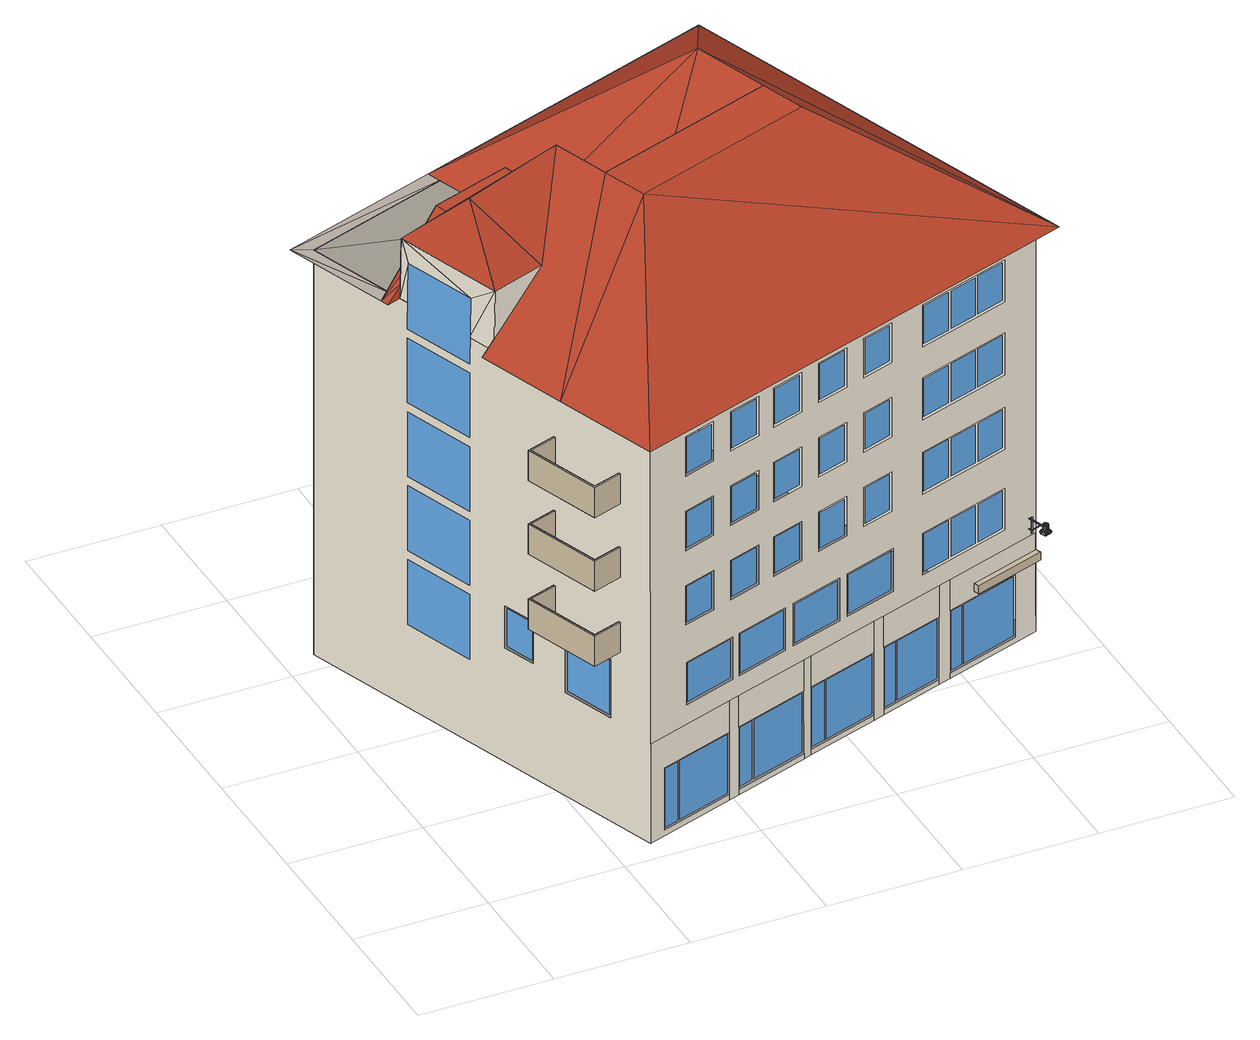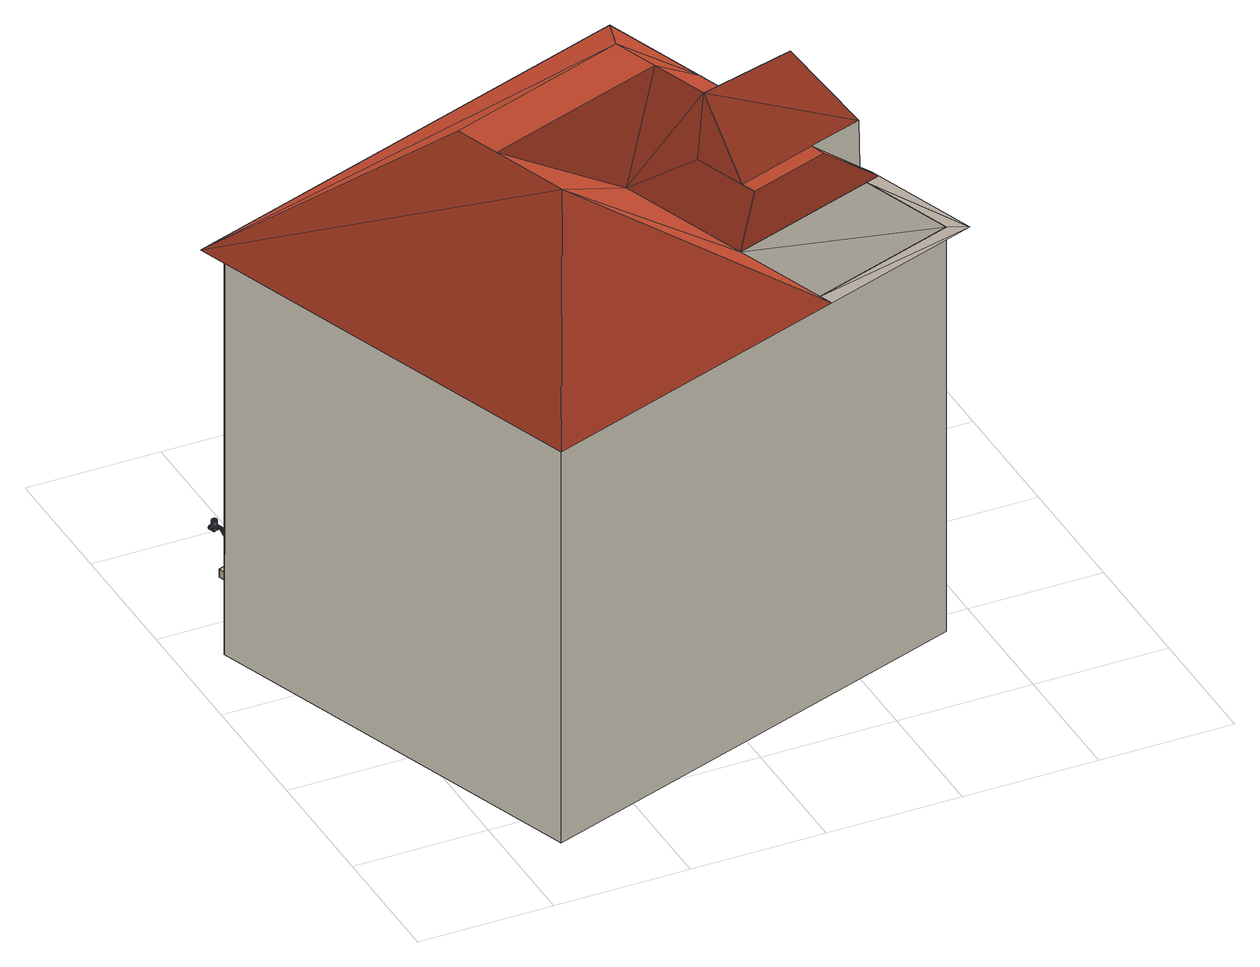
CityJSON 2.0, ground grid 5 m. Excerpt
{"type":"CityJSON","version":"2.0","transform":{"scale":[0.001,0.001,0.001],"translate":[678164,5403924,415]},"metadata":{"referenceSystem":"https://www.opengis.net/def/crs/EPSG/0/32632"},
"CityObjects":{
"building1":{"type":"Building","attributes":{"dataAvailable":"Sufficient","measuredHeight":20.85},"children":["building1-1","building1-2","building1-3","building1-4","building1-5"],"geometry":[{"type":"MultiSurface","lod":"3","boundaries":[[[0,1,2]],[[3,4,5,6,7,8]],[[9,10,11]],[[9,11,12]],[[11,13,14]],[[3,13,10,15]],[[10,13,11]],[[4,16,17]],[[4,18,19]],[[20,21,22]],[[18,4,23]],[[21,20,24]],[[18,25,19]],[[4,17,5]],[[16,4,19,21]],[[26,5,17]],[[0,2,27,28]],[[29,20,30]],[[8,13,3]],[[29,25,18,23]],[[23,4,3]],[[24,20,28,27]],[[22,21,19,25]],[[9,29,23]],[[29,9,31,32]],[[12,31,9]],[[13,8,14]],[[15,23,3]],[[20,22,25,29,30]],[[15,9,23]],[[17,16,26]],[[33,34,35,36,37,38,39,40,41,42,43,44],[45,46,47,48],[49,50,51,52],[53,54,55,56],[57,58,59,60],[61,62,63,64],[65,66,67,68],[69,70,71,72],[73,74,75,76],[77,78,79,80],[81,82,83,84],[85,86,87,88],[89,90,91,92],[93,94,95,96],[97,98,99,100],[101,102,103,104],[105,106,107,108],[109,110,111,112],[113,114,115,116],[117,118,119,120],[121,122,123,124],[125,126,127,128],[129,130,131,132],[133,134,135,136]],[[137,138,139,140,141]],[[142,6,26,143]],[[27,2,27,16]],[[33,142,144]],[[30,0,2,137]],[[24,27,16,21]],[[142,7,6]],[[44,43,145,139,138]],[[144,142,143,146,147,1,0,30,137,141,140,148,34,33],[149,150,151,152],[153,154,155,156],[157,158,159,160],[161,162,163,164],[165,166,167,168],[169,170,171,172]],[[37,36,173,174]],[[175,176,177,178,179,173,36,35]],[[148,177,176,180,181,175,35,34]],[[178,182,183,179]],[[182,184,185,186,38,37,174,183]],[[2,187,16,27]],[[187,188,16]],[[187,2,1]],[[189,41,40,190]],[[191,145,43,42,192,193,194,195]],[[192,42,41,189,196,197,191,195]],[[198,199,200,201,202,190,40,39]],[[201,197,196,202]],[[5,26,6]],[[186,198,39,38]],[[184,200,199,185]],[[143,26,188]],[[16,188,26]],[[203,204,205,206]],[[207,208,209,210]],[[156,155,211,212]],[[213,214,215,216]],[[217,218,219,220]],[[221,222,223,224]],[[225,226,227,228]],[[229,230,231,232]],[[233,234,235,236]],[[237,238,239,240]],[[241,242,243,244]],[[245,246,247,248]],[[249,250,251,252]],[[253,254,255,256]],[[257,258,259,260]],[[261,262,263,264]],[[265,266,267,268]],[[269,270,271,272]],[[273,274,275,276]],[[277,278,279,280]],[[281,282,283,284]],[[285,286,287,288]],[[289,290,291,292]],[[293,294,295,296]],[[297,298,299,300]],[[301,302,303,304]],[[305,306,307,308]],[[309,310,311,312]],[[313,314,315,316]],[[317,318,319,320]],[[321,322,323,324]],[[325,326,327,328]],[[329,330,331,332]],[[152,151,150,149]],[[333,334,335,336]],[[337,338,339,340]],[[341,342,343,344]],[[345,346,347,348]],[[349,350,351,352]],[[353,354,355,356]],[[357,358,359,360]],[[361,362,363,364]],[[365,366,367,368]],[[369,370,371,372]],[[373,374,375,376]],[[377,378,379,380]],[[381,382,383,384]],[[385,386,387,388]],[[177,148,140,139,145,191,197,201,200,184,182,178]],[[12,11,44,138]],[[7,142,144]],[[138,32,12]],[[144,33,14]],[[144,14,8,7]],[[14,33,44,11]],[[20,0,28]],[[0,20,30]],[[137,32,389]],[[30,389,20]],[[389,30,137]],[[12,32,31]],[[389,32,31]],[[137,30,29]],[[137,29,32]]],"semantics":{"surfaces":[{"type":"RoofSurface","klumMaterialClass":"Ceramic","klumMaterialIndex":"D105","materialUncertainty":0.3},{"type":"RoofSurface"},{"type":"WallSurface","klumMaterialClass":"Plaster","klumMaterialIndex":"I202","materialUncertainty":0.3},{"type":"WallSurface"},{"type":"WallSurface","klumMaterialClass":"Granite","klumMaterialIndex":"F103","materialUncertainty":0.3},{"type":"WallSurface","materialClass":"Metal","materialName":"Aluminium","materialUncertainty":0.3},{"type":"Window","materialUncertainty":1},{"type":"Window","@cityeditor:layer":"Unclassified.LoD3","frameMaterialClass":"Plastic","paneMaterialClass":"Glass","frameMaterialUncertainty":0.3},{"type":"Window","@cityeditor:layer":"Unclassified.LoD3","frameMaterialClass":"Metal","frameMaterialName":"Aluminium","paneMaterialClass":"Glass","frameMaterialUncertainty":0.3},{"type":"GroundSurface"},{"type":"OuterCeilingSurface"},{"type":"OuterFloorSurface"}],"values":[null,0,0,0,0,0,0,1,1,1,1,1,1,1,1,1,1,1,1,1,1,1,0,0,0,0,0,0,0,0,0,2,3,3,3,3,3,3,3,2,2,4,5,4,4,5,2,2,2,4,4,5,5,4,2,4,4,2,2,6,6,6,6,7,8,8,7,7,7,7,7,8,8,7,7,7,8,8,8,8,7,7,7,7,7,7,7,7,7,8,8,7,6,7,7,7,7,7,7,7,7,7,7,7,7,7,7,9,10,10,10,10,10,10,10,10,10,10,10,10,10,11,11]}}]},
"building1-1":{"type":"BuildingInstallation","attributes":{"@cityeditor:layer":"Unclassified.LoD3","materialUncertainty":1,"relationToConstruction":"outside"},"parents":["building1"],"geometry":[{"type":"MultiSurface","lod":"3","boundaries":[[[390,391,392,393]],[[394,395,396,397]],[[398,399,397,396]],[[400,401,402,403]],[[393,392,395,394]],[[390,393,394,397,399,404,402,401]],[[403,402,404,405]],[[405,404,399,398]],[[401,394,393,390]],[[401,400,391,390]],[[405,398,396,395,392,391,400,403]]]}]},
"building1-2":{"type":"BuildingInstallation","attributes":{"@cityeditor:layer":"Unclassified.LoD3","materialUncertainty":1,"relationToConstruction":"outside"},"parents":["building1"],"geometry":[{"type":"MultiSurface","lod":"3","boundaries":[[[406,407,408,409]],[[410,411,412,413]],[[414,415,413,412]],[[416,417,418,419]],[[409,408,411,410]],[[406,409,410,413,415,420,418,417]],[[419,418,420,421]],[[421,420,415,414]],[[417,410,409,406]],[[417,416,407,406]],[[421,414,412,411,408,407,416,419]]]}]},
"building1-3":{"type":"BuildingInstallation","attributes":{"@cityeditor:layer":"Unclassified.LoD3","materialClass":"Plastic","materialUncertainty":0.3,"relationToConstruction":"outside"},"parents":["building1"],"geometry":[{"type":"MultiSurface","lod":"3","boundaries":[[[422,423,424,425]],[[426,427,428,429]],[[423,422,427,426]],[[422,425,428,427]],[[424,423,426,429]],[[425,424,429,428]]]}]},
"building1-4":{"type":"BuildingInstallation","attributes":{"@cityeditor:layer":"Unclassified.LoD3","materialClass":"Metal","materialName":"Aluminium","relationToConstruction":"outside"},"parents":["building1"],"geometry":[{"type":"MultiSurface","lod":"3","boundaries":[[[430,431,432,433]],[[434,435,436,437]],[[438,439,440,441]],[[442,443,444,445]],[[446,447,448,449]],[[450,451,452,453]],[[454,442,445,455]],[[456,457,458,459]],[[460,461,443,442]],[[462,463,464,465]],[[466,467,468,469]],[[470,465,471,472]],[[473,474,475,476]],[[461,477,478,443]],[[479,450,453,480]],[[475,481,482,483]],[[451,446,449,452]],[[484,485,470,486]],[[487,488,489,490]],[[476,475,483,491]],[[492,460,442,454]],[[447,493,494,448]],[[490,489,495,496]],[[458,497,498,499]],[[493,500,501,494]],[[491,483,502]],[[486,470,472,503]],[[504,454,455,505]],[[489,506,507,495]],[[494,501,502]],[[467,504,505,468]],[[463,487,490,464]],[[488,508,506,489]],[[509,484,486,481]],[[499,498,510,511]],[[508,438,441,506]],[[468,505,502]],[[474,509,481,475]],[[452,449,502]],[[512,473,476,513]],[[477,512,513,478]],[[510,480,502]],[[485,462,465,470]],[[478,513,514,515]],[[500,516,517,501]],[[518,459,519,520]],[[521,511,502]],[[444,515,502]],[[514,491,502]],[[481,486,503,482]],[[505,455,502]],[[517,469,502]],[[515,514,502]],[[441,440,522,523]],[[524,525,526,527]],[[513,476,491,514]],[[448,494,502]],[[528,529,530,531,532,533]],[[533,532,534,535]],[[519,499,511,521]],[[445,444,502]],[[453,452,502]],[[501,517,502]],[[536,521,502]],[[495,507,502]],[[455,445,502]],[[520,519,521,536]],[[443,478,515,444]],[[523,522,502]],[[471,537,502]],[[464,490,496,537]],[[469,468,502]],[[511,510,502]],[[496,495,502]],[[538,430,433,539]],[[480,453,502]],[[540,541,542]],[[543,544,545]],[[449,448,502]],[[546,547,548,549,430,538]],[[550,551,552]],[[553,554,555,431]],[[483,482,502]],[[465,464,537,471]],[[537,496,502]],[[531,530,556]],[[557,538,539,558]],[[522,536,502]],[[506,441,523,507]],[[559,546,538,557]],[[560,543,561]],[[482,503,502]],[[472,471,502]],[[440,520,536,522]],[[549,562,563,553,431,430]],[[564,565,566]],[[531,556,567,524,527,532]],[[565,568,569]],[[507,523,502]],[[503,472,502]],[[570,545,544]],[[571,572,573]],[[566,570,564]],[[544,564,570]],[[574,575,576]],[[577,576,575]],[[578,551,579]],[[580,581,582]],[[571,583,572]],[[584,573,572]],[[585,586,587]],[[588,589,580]],[[550,579,551]],[[545,561,543]],[[586,585,590]],[[591,542,541]],[[592,576,593]],[[560,561,594]],[[582,595,584]],[[596,597,598,599]],[[568,572,583]],[[600,601,574]],[[581,580,589]],[[601,600,602]],[[569,566,565]],[[573,584,595]],[[603,552,551]],[[579,604,578]],[[589,588,603]],[[583,569,568]],[[595,582,581]],[[552,603,588]],[[587,594,561]],[[586,590,525,567,605]],[[592,542,606,607,608,609]],[[610,611,612,613]],[[544,543,614,562,548,615]],[[616,617,596,599]],[[618,619,620]],[[591,604,621,622,623]],[[624,625,626,627]],[[565,564,559,628,629]],[[630,631,632,633]],[[588,580,634,635,636]],[[611,624,627,612]],[[632,633,637,638]],[[639,640,641,642,643]],[[576,592,609,644,434]],[[579,550,645,646,647]],[[618,619,616,617]],[[552,588,636,648,649,650]],[[616,632,651,652]],[[625,610,613,626]],[[616,617,633,632]],[[626,613,612,627]],[[653,652,651,654]],[[572,568,655,656,657]],[[633,617,653,654]],[[658,642,641,640,659,660]],[[617,616,652,653]],[[661,662,663,664]],[[631,658,660,630]],[[632,633,654,651]],[[665,666,667,668]],[[669,670,671,672]],[[673,669,672,674]],[[675,676,677,678]],[[679,680,681,682]],[[683,684,685,686]],[[687,688,689,690]],[[667,691,692,693]],[[694,695,669,673]],[[696,697,698,699]],[[676,700,701,677]],[[702,703,704,705]],[[706,707,708,709]],[[710,711,712,691]],[[688,713,714,689]],[[689,714,715,716]],[[701,706,709,717]],[[718,719,720,670]],[[721,682,722,723]],[[724,675,678,725]],[[726,727,728,729]],[[714,725,730,715]],[[685,726,729,731]],[[732,679,682,721]],[[699,698,733,734]],[[735,721,723,736]],[[707,686,737,708]],[[678,677,738,739]],[[740,741,742,743]],[[668,667,693,744]],[[745,699,734,746]],[[666,710,691,667]],[[747,674,748,749]],[[727,735,736,728]],[[686,685,731,737]],[[720,702,705,750]],[[719,751,702,720]],[[681,745,746,752]],[[671,750,753,754]],[[729,728,755,756]],[[672,671,754,757]],[[680,758,745,681]],[[711,759,760,712]],[[733,749,761,762]],[[763,744,764,765]],[[750,705,766,753]],[[767,768,727,726]],[[700,769,706,701]],[[734,733,762,770]],[[759,687,690,760]],[[695,718,670,669]],[[692,771,772,773]],[[764,774,775,776]],[[725,678,739,730]],[[760,690,777,778]],[[779,673,674,747]],[[691,712,771,692]],[[677,701,717,738]],[[723,722,741,740]],[[703,665,668,704]],[[748,757,780,781]],[[769,782,707,706]],[[768,783,735,727]],[[737,731,784,785]],[[783,732,721,735]],[[682,681,752,722]],[[730,739,786,787]],[[690,689,716,777]],[[757,754,788,780]],[[758,696,699,745]],[[684,767,726,685]],[[712,760,778,771]],[[749,748,781,761]],[[697,779,747,698]],[[698,747,749,733]],[[782,683,686,707]],[[744,693,774,764]],[[704,668,744,763]],[[717,709,789,790]],[[765,764,776,791]],[[716,715,792,793]],[[670,720,750,671]],[[753,766,794,795]],[[693,692,773,774]],[[736,723,740,796]],[[789,797,798,799]],[[793,792,800,801]],[[802,793,801,803]],[[794,765,791,804]],[[741,805,806,742]],[[738,717,790,807]],[[739,738,807,786]],[[728,736,796,755]],[[705,704,763,766]],[[731,729,756,784]],[[755,796,808,809]],[[774,773,810,775]],[[746,734,770,811]],[[796,740,743,808]],[[778,777,802,812]],[[754,753,795,788]],[[766,763,765,794]],[[752,746,811,805]],[[792,787,813,800]],[[797,785,814,798]],[[674,672,757,748]],[[777,716,793,802]],[[713,724,725,714]],[[722,752,805,741]],[[771,778,812,772]],[[773,772,815,810]],[[784,756,816,817]],[[772,812,818,815]],[[780,788,819,820]],[[811,770,821,822]],[[787,786,823,813]],[[816,809,824]],[[709,708,797,789]],[[801,800,824]],[[825,826,824]],[[808,743,824]],[[715,730,787,792]],[[756,755,809,816]],[[807,790,826,825]],[[708,737,785,797]],[[795,794,804,827]],[[786,807,825,823]],[[761,781,828,829]],[[775,810,824]],[[790,789,799,826]],[[804,791,824]],[[742,806,824]],[[798,814,824]],[[770,762,830,821]],[[817,816,824]],[[823,825,824]],[[828,820,824]],[[813,823,824]],[[776,775,824]],[[799,798,824]],[[805,811,822,806]],[[762,761,829,830]],[[781,780,820,828]],[[818,803,824]],[[810,815,824]],[[743,742,824]],[[826,799,824]],[[788,795,827,819]],[[820,819,824]],[[819,827,824]],[[800,813,824]],[[812,802,803,818]],[[785,784,817,814]],[[791,776,824]],[[814,817,824]],[[803,801,824]],[[830,829,824]],[[806,822,824]],[[809,808,824]],[[822,821,824]],[[815,818,824]],[[821,830,824]],[[827,804,824]],[[829,828,824]],[[831,832,833,751]],[[834,835,836,837]],[[835,838,839,836]],[[838,840,841,839]],[[832,834,837,833]],[[842,843,769,700]],[[844,845,846,847]],[[848,849,719,718]],[[850,851,697,696]],[[837,836,666,665]],[[852,853,758,680]],[[841,854,759,711]],[[855,856,857,858]],[[859,842,700,676]],[[860,861,843,842]],[[836,839,710,666]],[[862,863,850,853]],[[843,864,782,769]],[[865,866,684,683]],[[867,868,713,688]],[[869,870,695,694]],[[871,867,688,687]],[[856,872,852,857]],[[873,844,847,874]],[[840,875,854,841]],[[851,876,779,697]],[[875,877,871,854]],[[846,858,732,783]],[[847,846,783,768]],[[878,859,676,675]],[[879,880,866,865]],[[858,857,679,732]],[[861,881,864,843]],[[863,882,851,850]],[[854,871,687,759]],[[853,850,696,758]],[[883,860,842,859]],[[884,885,886,868]],[[849,831,751,719]],[[880,873,874,866]],[[833,837,665,703]],[[872,862,853,852]],[[845,855,858,846]],[[887,869,694,876]],[[888,889,890]],[[751,833,703,702]],[[876,694,673,779]],[[839,841,711,710]],[[886,878,675,724]],[[866,874,767,684]],[[874,847,768,767]],[[891,884,868,867]],[[885,892,878,886]],[[881,879,865,864]],[[893,894,572,895,896,897,898,899,900,901,560,902,903,904,905,906,907,908,909,910,911,912,591,913,914,915,550,916,917,918,580,919]],[[868,886,724,713]],[[877,891,867,871]],[[892,883,859,878]],[[873,880,897,896]],[[888,920,659,660]],[[844,873,896,895]],[[889,888,920,921,922,661,664,923]],[[620,619,598,597]],[[838,835,910,909]],[[863,918,917,882]],[[875,840,908,907]],[[889,888,660]],[[924,891,877,906,905]],[[849,913,591,831]],[[590,924,600]],[[882,887,876,851]],[[884,891,924,905,904]],[[895,572,845,844]],[[880,879,898,897]],[[857,852,680,679]],[[889,660,658]],[[906,877,875,907]],[[893,919,872,856]],[[848,914,913,849]],[[892,885,903,902]],[[881,861,900,899]],[[572,894,855,845]],[[602,600,924]],[[642,925,923,889,658]],[[832,912,911,834]],[[872,919,580,862]],[[894,893,856,855]],[[903,885,884,904]],[[860,883,560,901]],[[861,860,901,900]],[[882,917,916,887]],[[888,889,631,630]],[[870,848,718,695]],[[620,926,618]],[[864,865,683,782]],[[927,928,929,930,920,659,931,641,932,925]],[[633,617,618,926,888,630]],[[879,881,899,898]],[[834,911,910,835]],[[590,585,924]],[[887,916,550,869]],[[933,663,662]],[[890,619,616,632,631,889]],[[922,640,921]],[[921,640,659,920]],[[663,933,664]],[[920,888,926,934,922,921]],[[869,550,915,870]],[[870,915,914,848]],[[619,934,926,620]],[[934,619,890,662,935]],[[935,922,934]],[[840,838,909,908]],[[862,580,918,863]],[[933,890,923]],[[883,892,902,560]],[[922,935,661]],[[602,924,585]],[[923,664,933]],[[831,591,912,832]],[[662,661,935]],[[889,923,890]],[[933,662,890]],[[936,937,938,939]],[[940,941,937,936]],[[942,943,944,945]],[[946,947,948,949]],[[950,951,952,953]],[[954,936,939,955]],[[944,956,957,457]],[[943,558,956,944]],[[958,959,960,961]],[[962,940,936,954]],[[963,964,965,951]],[[966,623,967,968]],[[969,950,953,970]],[[971,972,973,974]],[[555,533,535,975]],[[976,434,437,977]],[[978,559,557,979]],[[980,981,982,983]],[[436,984,985,986]],[[987,607,988,966,968,984]],[[989,963,951,950]],[[990,983,991,992]],[[945,944,457,456]],[[985,962,954,993]],[[994,989,950,969]],[[995,996,997,998,999,1000]],[[1001,1002,649,1003,1004,1005]],[[525,995,1000,526]],[[634,1006,1007,1008]],[[431,555,975,432]],[[1003,648,635,1009,1010,1004]],[[967,1011,941,940]],[[435,644,608,987,984,436]],[[968,967,940,962]],[[554,528,533,555]],[[1011,1012,1013,941]],[[1014,645,1015,1016]],[[1012,1016,1017,1013]],[[623,1018,1011,967]],[[998,1019,1020,976,977,999]],[[1021,1022,628,978,979,1023]],[[527,526,1024,1025]],[[1006,1026,1027,1028,1029,1007]],[[645,1001,1005,1015]],[[1028,1030,1031,1032,1033,1029]],[[1005,1004,1034,1035]],[[984,968,962,985]],[[977,437,1036,959]],[[1032,657,1037,1033]],[[1038,1039,646,1014,1016,1012]],[[580,582,1040,1026,634]],[[1018,622,1041,1038,1012,1011]],[[657,1042,1043,1037]],[[532,527,1025,534]],[[560,594,1044,529,554]],[[999,977,959,958]],[[1016,1015,1045,1017]],[[1009,634,1008,1010]],[[604,579,647,1039,1041,621]],[[550,552,650,1002,645]],[[594,586,605,556,530,1044]],[[568,565,629,1022,1046,655]],[[526,1000,1047,1024]],[[1000,999,958,1047]],[[590,600,1048,996,525]],[[1015,1005,1035,1045]],[[584,572,657,1031,1049]],[[543,560,554,563,614]],[[574,576,434,1020,1050]],[[1042,656,1046,1021,1023,1043]],[[564,544,615,547,559]],[[1051,1052,947,946]],[[1053,1054,1055,1056]],[[986,985,993,1057]],[[982,945,456,1058]],[[1059,980,983,990]],[[1060,1061,972,971]],[[983,982,1058,991]],[[600,574,1050,1019,997,1048]],[[542,591,623,988,606]],[[1013,1017,1062,1063]],[[1064,1057,1065,1066]],[[437,436,986,1036]],[[582,584,1049,1030,1027,1040]],[[956,994,969,957]],[[1061,1051,946,972]],[[1067,1068,1069,1070]],[[959,1036,1064,960]],[[1035,1034,1068,1067]],[[1045,1035,1067,1071]],[[960,1064,1066,1054]],[[1072,961,1053,1073]],[[972,946,949,973]],[[633,630,660,659,640,639,637]],[[1074,578,604]],[[619,616,599,598]],[[631,632,638,643,642,658]],[[617,618,620,597,596]],[[575,574,601]],[[637,639,643,638]],[[1047,958,961,1072]],[[981,942,945,982]],[[594,587,586]],[[947,990,992,948]],[[593,540,592]],[[1036,986,1057,1064]],[[541,1074,591]],[[572,568,565,564,544,543,560,594,586,590,600,574,576,592,542,591,604,579,550,552,588,580,582,584]],[[1071,1067,1070,1075]],[[1054,1066,492,1055]],[[577,593,576]],[[542,592,540]],[[993,954,955,1076]],[[1063,1062,1077,1078]],[[941,1013,1063,937]],[[961,960,1054,1053]],[[604,591,1074]],[[1057,993,1076,1065]],[[1034,1060,971,1068]],[[1052,1059,990,947]],[[1033,1037,980,1059]],[[1073,1053,1056,1079]],[[1080,1081,1082,1083]],[[1084,1085,1086,1087]],[[1085,1080,1083,1086]],[[1083,1082,1088,1089]],[[1081,1072,1073,1082]],[[1087,1086,1090,1091]],[[937,1063,1078,938]],[[1007,1029,1052,1051]],[[965,1087,1091,1092]],[[1017,1045,1071,1062]],[[964,1084,1087,965]],[[1086,1083,1089,1090]],[[1082,1073,1079,1088]],[[951,965,1092,952]],[[1029,1033,1059,1052]],[[1062,1071,1075,1077]],[[957,969,970,497]],[[1024,1047,1072,1081]],[[970,953,450,479]],[[939,938,473,512]],[[1043,1023,942,981]],[[1078,1077,509,474]],[[1068,971,974,1069]],[[432,975,964,963]],[[623,622,1041,1039,646,645,1002,649,648,635,634,1026,1027,1030,1031,657,656,1046,1022,628,559,547,548,562,563,554,529,530,556,567,525,996,997,1019,1020,434,644,608,607,988]],[[1008,1007,1051,1061]],[[433,432,963,989]],[[1004,1010,1060,1034]],[[949,948,508,488]],[[534,1025,1080,1085]],[[1010,1008,1061,1060]],[[539,433,989,994]],[[1023,979,943,942]],[[558,539,994,956]],[[457,957,497,458]],[[952,1092,446,451]],[[1025,1024,1081,1080]],[[1088,1079,466,516]],[[975,535,1084,964]],[[955,939,512,477]],[[1075,1070,485,484]],[[535,534,1085,1084]],[[1092,1091,447,446]],[[938,1078,474,473]],[[1091,1090,493,447]],[[1055,492,454,504]],[[497,970,479,498]],[[974,973,487,463]],[[953,952,451,450]],[[1065,1076,461,460]],[[973,949,488,487]],[[979,557,558,943]],[[1070,1069,462,485]],[[1069,974,463,462]],[[516,466,469,517]],[[1056,1055,504,467]],[[1089,1088,516,500]],[[991,1058,518,439]],[[1076,955,477,461]],[[498,479,480,510]],[[948,992,438,508]],[[1066,1065,460,492]],[[1079,1056,467,466]],[[459,458,499,519]],[[992,991,439,438]],[[1090,1089,500,493]],[[439,518,520,440]],[[1077,1075,484,509]],[[1037,1043,981,980]],[[1058,456,459,518]]]}]},
"building1-5":{"type":"BuildingInstallation","attributes":{"@cityeditor:layer":"Unclassified.LoD3","materialUncertainty":1,"relationToConstruction":"outside"},"parents":["building1"],"geometry":[{"type":"MultiSurface","lod":"3","boundaries":[[[1093,1094,1095,1096]],[[1097,1098,1099,1100]],[[1101,1102,1100,1099]],[[1103,1104,1105,1106]],[[1096,1095,1098,1097]],[[1093,1096,1097,1100,1102,1107,1105,1104]],[[1106,1105,1107,1108]],[[1108,1107,1102,1101]],[[1104,1097,1096,1093]],[[1104,1103,1094,1093]],[[1108,1101,1099,1098,1095,1094,1103,1106]]]}]}
},
"vertices":[
[2532,12039,16449],[2648,11703,16450],[2532,12039,16450],[8821,9443,21203],[8071,11615,21203],[6093,8595,18799],[3984,7866,16921],[3454,7683,16449],[4655,4204,16449],[14778,14772,21203],[16378,10140,21202],[24031,6415,16449],[18502,22425,16450],[9411,7734,21202],[6038,201,16449],[15787,11849,21203],[2582,12057,18799],[4257,10298,20982],[8409,11848,18796],[7724,13832,18799],[1907,12162,16449],[4650,12771,18799],[4497,13341,18799],[9738,9178,16448],[2688,12093,17051],[7532,14389,18799],[4025,7880,18799],[2542,12042,16921],[2012,11859,16449],[7984,14261,16449],[2427,12342,16450],[6584,18311,16450],[6764,17792,16450],[6379,899,16449],[6379,898,4301],[9861,2100,4301],[10258,2237,4301],[13136,3231,4301],[13439,3336,4301],[16223,4297,4301],[16655,4446,4301],[19083,5285,4301],[19579,5456,4301],[23332,6752,4301],[23332,6754,16449],[17070,4590,6768],[17070,4590,5072],[15036,3887,5072],[15036,3887,6768],[14708,3774,6768],[14708,3774,5072],[12674,3072,5072],[12674,3072,6768],[10001,2149,6768],[10001,2149,5072],[7967,1446,5072],[7967,1446,6768],[21970,6283,15810],[21970,6283,14146],[18369,5040,14146],[18369,5040,15810],[21970,6283,12910],[21970,6283,11246],[18369,5039,11246],[18369,5039,12910],[21970,6283,9949],[21970,6282,8285],[18370,5039,8285],[18370,5039,9949],[11143,2544,15776],[11143,2544,14206],[9914,2120,14206],[9914,2120,15776],[13033,3197,15776],[13033,3197,14206],[11805,2772,14206],[11804,2773,15776],[15018,3882,15776],[15018,3882,14206],[13789,3458,14206],[13789,3458,15776],[17003,4568,15776],[17003,4568,14206],[15774,4143,14206],[15774,4144,15776],[13033,3196,9855],[13034,3196,8285],[11805,2772,8285],[11805,2772,9855],[15018,3882,9855],[15019,3882,8285],[13790,3457,8285],[13790,3457,9855],[17003,4567,9855],[17003,4567,8285],[15775,4143,8285],[15775,4143,9855],[17003,4568,12816],[17003,4567,11246],[15775,4143,11246],[15775,4143,12816],[15018,3882,12816],[15018,3882,11246],[13790,3458,11246],[13790,3458,12816],[13033,3197,12816],[13033,3197,11246],[11805,2772,11246],[11805,2772,12816],[9914,2120,12816],[11143,2544,12816],[11143,2544,11246],[9914,2119,11246],[21970,6282,5072],[18370,5039,5072],[18370,5039,6735],[21970,6282,6735],[10282,2246,5072],[10282,2246,6768],[12317,2949,6768],[12317,2948,5072],[11143,2544,9855],[11143,2543,8285],[9914,2119,8285],[9914,2119,9855],[9153,1857,15758],[9153,1857,14188],[7924,1432,14188],[7924,1433,15758],[9153,1857,12798],[9153,1857,11228],[7924,1432,11228],[7924,1432,12798],[9153,1856,9837],[9153,1856,8267],[7924,1432,8267],[7924,1432,9837],[1208,15873,16450],[18161,21727,16449],[18162,21726,354],[1208,15871,354],[1208,15871,355],[3974,7863,16449],[3606,8929,16449],[4055,7627,16449],[23333,6752,354],[3606,8929,15409],[2648,11703,15409],[6379,897,354],[3606,8928,6222],[3606,8928,3641],[2648,11702,3641],[2648,11702,6222],[3606,8928,9164],[3606,8928,6583],[2648,11702,6583],[2648,11702,9164],[3606,8929,12106],[3606,8929,9525],[2648,11702,9525],[2648,11702,12106],[2648,11703,12467],[2648,11703,15048],[3606,8929,15048],[3606,8929,12467],[4144,7369,4886],[4144,7369,6558],[4578,6113,6558],[4578,6113,4886],[5071,4685,4459],[5071,4685,6787],[5766,2674,6787],[5766,2674,4459],[10258,2237,3062],[13136,3231,3062],[9861,2100,3062],[9861,2100,559],[9861,2100,354],[10258,2237,354],[10258,2237,559],[6983,1106,559],[6983,1106,3062],[13137,3231,354],[13137,3231,559],[13439,3335,354],[13439,3335,559],[13439,3335,3062],[2681,11715,17990],[3639,8941,17989],[19083,5285,3056],[16655,4446,3056],[19579,5456,354],[19579,5456,3062],[22458,6450,3062],[22458,6450,559],[19579,5456,559],[19083,5284,545],[19083,5284,354],[16223,4297,3062],[16223,4297,559],[16223,4297,354],[16656,4446,354],[16656,4446,545],[2648,11702,12105],[2648,11702,9524],[3606,8929,9524],[3606,8929,12105],[2681,11715,17988],[2648,11703,15408],[3606,8929,15407],[3639,8941,17988],[3606,8928,6582],[3606,8928,9163],[2648,11703,15047],[2648,11703,12466],[3606,8929,12466],[3606,8929,15047],[15102,3941,6688],[15102,3941,5152],[16985,4592,5152],[16985,4592,6688],[18997,5287,2976],[17268,4690,2976],[17268,4690,625],[18997,5287,625],[16721,4501,625],[17173,4657,625],[17173,4657,2976],[16721,4501,2976],[10348,2300,6688],[10348,2300,5152],[12232,2950,5152],[12232,2950,6688],[20686,5871,15730],[19647,5512,15730],[19647,5511,14226],[20686,5870,14226],[18436,5093,14226],[19514,5466,14226],[19514,5466,15730],[18435,5093,15730],[21885,6285,15730],[20815,5915,15730],[20815,5915,14226],[21885,6284,14226],[8033,1500,6688],[8033,1500,5152],[9916,2150,5152],[9916,2151,6688],[22372,6453,2982],[20183,5697,2982],[20184,5697,639],[22372,6452,639],[19645,5511,639],[20089,5664,639],[20089,5664,2982],[19645,5511,2982],[20686,5870,12830],[19647,5511,12830],[19647,5511,11326],[20686,5870,11326],[18436,5093,11326],[19514,5465,11326],[19514,5465,12830],[18436,5093,12830],[21885,6284,12830],[20815,5915,12830],[20815,5915,11326],[21885,6284,11326],[7048,1161,639],[7587,1347,639],[7587,1347,2982],[7048,1161,2982],[9776,2103,2982],[7682,1380,2982],[7682,1379,639],[9776,2102,639],[16137,4299,2982],[14139,3609,2982],[14139,3609,639],[16137,4299,639],[13504,3390,639],[14044,3576,639],[14044,3577,2982],[13504,3390,2982],[20686,5870,9869],[19647,5511,9869],[19647,5511,8365],[20686,5870,8365],[18436,5093,8365],[19514,5465,8365],[19514,5465,9869],[18436,5093,9869],[21885,6284,9869],[20815,5914,9869],[20815,5914,8365],[21885,6284,8365],[20686,5870,6655],[19647,5511,6655],[19647,5510,5152],[20686,5869,5152],[18436,5092,5152],[19514,5465,5152],[19514,5465,6655],[18436,5092,6655],[21885,6284,6655],[20815,5914,6655],[20815,5914,5152],[21885,6283,5152],[12740,3126,6688],[12740,3126,5152],[14623,3776,5152],[14623,3776,6688],[7991,1485,8347],[9068,1857,8347],[9068,1857,9757],[7991,1485,9757],[4580,6198,4965],[4580,6199,6478],[4199,7304,6478],[4199,7304,4965],[10324,2292,639],[10862,2478,639],[10862,2478,2982],[10324,2292,2982],[13051,3234,2982],[10957,2511,2982],[10957,2510,639],[13051,3233,639],[5768,2760,4539],[5768,2760,6707],[5126,4620,6707],[5126,4619,4539],[9981,2172,8365],[11058,2544,8365],[11058,2545,9775],[9980,2172,9775],[11871,2825,8365],[12949,3197,8365],[12948,3197,9775],[11871,2825,9775],[13856,3511,8365],[14933,3883,8365],[14933,3883,9775],[13856,3511,9775],[15841,4196,8365],[16918,4568,8365],[16918,4568,9775],[15841,4196,9775],[11871,2825,11326],[12949,3197,11326],[12948,3197,12736],[11871,2825,12736],[15841,4196,11326],[16918,4568,11326],[16918,4568,12736],[15841,4196,12736],[13856,3511,11326],[14933,3883,11326],[14933,3883,12736],[13856,3511,12736],[7991,1485,11308],[9068,1857,11308],[9068,1857,12718],[7991,1485,12718],[9981,2172,11326],[11058,2544,11326],[11058,2545,12736],[9980,2172,12736],[11871,2825,14286],[12949,3197,14286],[12948,3197,15696],[11871,2825,15696],[15841,4196,14286],[16918,4568,14286],[16918,4568,15696],[15841,4196,15696],[13856,3511,14286],[14933,3883,14286],[14933,3883,15696],[13856,3511,15696],[7991,1485,14268],[9068,1857,14268],[9068,1857,15678],[7991,1485,15678],[9981,2172,14286],[11058,2544,14286],[11058,2545,15696],[9980,2172,15696],[508,16213,16449],
[3864,4761,13194],[3863,4761,14391],[4835,1947,14391],[4835,1947,13194],[5891,2311,13194],[5891,2311,14391],[5917,2236,14391],[5917,2236,13194],[4786,1845,14391],[4786,1845,13194],[4919,5126,14391],[4919,5126,13194],[4893,5201,13194],[4893,5202,14391],[3762,4811,13194],[3762,4811,14391],
[3864,4761,10265],[3864,4761,11461],[4836,1947,11461],[4836,1946,10265],[5891,2311,10265],[5891,2311,11461],[5917,2235,11461],[5917,2235,10265],[4786,1845,11461],[4786,1845,10265],[4919,5126,11461],[4919,5125,10265],[4893,5201,10265],[4893,5201,11461],[3762,4810,10265],[3762,4811,11461],
[23411,6525,3314],[20694,5586,3314],[20615,5814,3314],[23332,6752,3314],[20694,5586,3630],[23411,6525,3630],[23332,6752,3630],[20615,5814,3630],
[23314,5783,5141],[23332,5791,5141],[23329,5796,5156],[23312,5789,5156],[23361,5944,5126],[23347,5958,5126],[23346,5957,5141],[23360,5943,5141],[23234,5851,5192],[23240,5841,5192],[23254,5853,5199],[23249,5859,5199],[23308,5909,5199],[23301,5913,5199],[23293,5896,5204],[23296,5894,5204],[23309,5848,5199],[23314,5854,5199],[23299,5866,5204],[23296,5863,5204],[23296,5841,5199],[23303,5844,5199],[23293,5861,5204],[23290,5859,5204],[23313,5903,5199],[23299,5891,5204],[23251,5814,5182],[23264,5809,5182],[23268,5824,5192],[23258,5828,5192],[23319,5923,5192],[23310,5929,5192],[23233,5904,5192],[23229,5894,5192],[23246,5889,5199],[23249,5896,5199],[23322,5883,5199],[23321,5890,5199],[23303,5884,5204],[23303,5880,5204],[23253,5902,5199],[23266,5887,5204],[23268,5890,5204],[23277,5934,5192],[23266,5932,5192],[23272,5915,5199],[23279,5917,5199],[23299,5933,5192],[23294,5916,5199],[23288,5839,5199],[23286,5858,5204],[23265,5912,5199],[23274,5896,5204],[23277,5897,5204],[23247,5921,5192],[23239,5913,5192],[23258,5908,5199],[23227,5883,5192],[23227,5872,5192],[23245,5874,5199],[23245,5881,5199],[23281,5898,5204],[23327,5915,5192],[23318,5860,5199],[23301,5869,5204],[23264,5876,5204],[23264,5880,5204],[23279,5822,5192],[23280,5839,5199],[23273,5841,5199],[23321,5867,5199],[23303,5873,5204],[23284,5878,5205],[23271,5893,5204],[23318,5897,5199],[23301,5888,5204],[23246,5866,5199],[23265,5872,5204],[23230,5861,5192],[23256,5928,5192],[23282,5858,5204],[23278,5859,5204],[23288,5935,5192],[23287,5917,5199],[23285,5898,5204],[23289,5897,5204],[23323,5875,5199],[23303,5877,5204],[23248,5834,5192],[23266,5843,5199],[23259,5848,5199],[23274,5860,5204],[23268,5865,5204],[23266,5868,5204],[23382,5850,5126],[23385,5870,5126],[23383,5870,5141],[23380,5851,5141],[23364,5815,5126],[23366,5818,5126],[23370,5824,5126],[23374,5832,5126],[23373,5833,5141],[23362,5816,5141],[23367,5835,5156],[23357,5820,5156],[23271,5863,5204],[23264,5884,5204],[23295,5779,5141],[23294,5785,5156],[23350,6063,4863],[23300,6073,4863],[23318,5974,4967],[23327,5786,4967],[23302,5778,4967],[23367,5701,4863],[23295,5777,5126],[23299,5778,5126],[23306,5779,5126],[23315,5781,5126],[23218,5956,4967],[23157,6027,4863],[23200,5936,4967],[23333,5789,5126],[23350,5800,5126],[23348,5802,5141],[23378,5840,5126],[23275,5778,5141],[23276,5784,5156],[23275,5777,5126],[23350,5800,4967],[23410,5729,4863],[23323,5785,5126],[23329,5787,5126],[23275,5777,4967],[23249,5782,4967],[23268,5683,4863],[23380,5847,5126],[23225,5794,4967],[23218,5694,4863],[23319,5685,4863],[23134,5751,4863],[23206,5812,4967],[23106,5794,4863],[23376,5922,4967],[23461,5962,4863],[23361,5944,4967],[23433,6005,4863],[23200,6055,4863],[23240,5970,4967],[23182,5886,4967],[23088,5894,4863],[23183,5860,4967],[23172,5717,4863],[23191,5834,4967],[23468,5812,4863],[23380,5844,4967],[23445,5767,4863],[23187,5912,4967],[23099,5944,4863],[23385,5870,4967],[23292,5980,4967],[23342,5962,4967],[23395,6039,4863],[23368,5820,4967],[23091,5843,4863],[23056,6494,5144],[23062,6475,5144],[23094,6486,5144],[23088,6505,5144],[23384,5896,4967],[23477,5913,4863],[23479,5862,4863],[23122,5989,4863],[23265,5978,4967],[23380,5844,5126],[23318,5974,5126],[23322,5972,5126],[23338,5964,5126],[23342,5962,5126],[23088,6505,4630],[23088,6505,4609],[23037,6650,4609],[23037,6650,4630],[23327,5786,5126],[23302,5778,5126],[23088,6505,5037],[23056,6494,5036],[23062,6475,5036],[23094,6486,5037],[23062,6475,5037],[23265,5978,5126],[23268,5979,5126],[23292,5980,5126],[23056,6494,4609],[23056,6494,4630],[23006,6639,4630],[23006,6639,4609],[23252,5782,5126],[23249,5782,5126],[23062,6476,5015],[23094,6487,5015],[23088,6505,5015],[23056,6494,5015],[23182,5886,5126],[23187,5910,5126],[23187,5912,5126],[23056,6494,4500],[23088,6505,4500],[23062,6476,4500],[23062,6476,4605],[23078,6482,4605],[23094,6487,4605],[23094,6487,4500],[23344,5960,5126],[23218,5956,5126],[23238,5969,5126],[23240,5970,5126],[23190,5916,5126],[23198,5932,5126],[23200,5936,5126],[23037,6650,5015],[23037,6650,5037],[23006,6639,5036],[23006,6639,5015],[23225,5794,5126],[23223,5796,5126],[23206,5812,5126],[23094,6487,4630],[23062,6476,4606],[23062,6476,4630],[23248,5939,5015],[23248,5939,5037],[23278,5954,5037],[23278,5954,5015],[23323,5954,4817],[23337,5945,4817],[23329,5935,4777],[23317,5942,4777],[23243,5952,4817],[23258,5959,4817],[23262,5947,4777],[23249,5941,4777],[23229,5943,4817],[23237,5933,4777],[23350,5825,4817],[23339,5814,4817],[23331,5823,4777],[23340,5833,4777],[23203,5852,4817],[23200,5868,4817],[23212,5870,4777],[23215,5856,4777],[23277,5794,4817],[23261,5797,4817],[23264,5809,4777],[23278,5806,4777],[23368,5888,4817],[23369,5871,4817],[23356,5872,4777],[23356,5886,4777],[23339,5925,4777],[23327,5915,4743],[23319,5922,4743],[23223,5950,4864],[23238,5960,4864],[23202,5901,4817],[23208,5917,4817],[23220,5911,4777],[23214,5898,4777],[23325,5804,4817],[23319,5815,4777],[23291,5963,4817],[23307,5960,4817],[23304,5947,4777],[23290,5950,4777],[23306,5809,4777],[23292,5807,4777],[23290,5822,4743],[23301,5824,4743],[23349,5933,4817],[23358,5919,4817],[23347,5913,4777],[23366,5855,4817],[23353,5858,4777],[23338,5863,4743],[23340,5874,4743],[23311,5829,4743],[23255,5968,4864],[23273,5972,4864],[23274,5962,4817],[23221,5843,4777],[23230,5861,4743],[23234,5851,4743],[23359,5839,4817],[23348,5845,4777],[23251,5814,4777],[23239,5822,4777],[23249,5834,4743],[23258,5828,4743],[23334,5852,4743],[23268,5824,4743],[23210,5837,4817],[23233,5904,4743],[23229,5894,4743],[23229,5831,4777],[23241,5841,4743],[23279,5822,4743],[23321,5835,4743],[23328,5843,4743],[23250,5859,4718],[23247,5866,4718],[23265,5872,4703],[23267,5868,4703],[23310,5928,4743],[23212,5884,4777],[23227,5883,4743],[23227,5923,4777],[23247,5921,4743],[23239,5913,4743],[23276,5950,4777],[23292,5972,4864],[23228,5872,4743],[23277,5934,4743],[23267,5932,4743],[23260,5848,4718],[23266,5843,4718],[23256,5928,4743],[23199,5885,4817],[23365,5904,4817],[23353,5900,4777],[23253,5902,4718],[23249,5896,4718],[23300,5933,4743],[23302,5913,4718],[23295,5916,4718],[23289,5935,4743],[23245,5803,4817],[23231,5812,4817],[23310,5797,4817],[23246,5889,4718],[23334,5906,4743],[23318,5897,4718],[23314,5903,4718],[23308,5909,4718],[23296,5894,4703],[23293,5896,4703],[23340,5885,4743],[23338,5895,4743],[23217,5931,4817],[23265,5912,4718],[23259,5908,4718],[23294,5794,4817],[23219,5823,4817],[23273,5841,4718],[23281,5839,4718],[23315,5854,4718],[23319,5860,4718],[23272,5915,4718],[23296,5841,4718],[23303,5844,4718],[23289,5897,4703],[23321,5867,4718],[23323,5875,4718],[23287,5917,4718],[23279,5917,4718],[23254,5853,4718],[23288,5839,4718],[23286,5858,4703],[23290,5859,4703],[23303,5873,4703],[23304,5876,4703],[23323,5883,4718],[23304,5880,4703],[23286,5898,4703],[23245,5874,4718],[23264,5876,4703],[23309,5848,4718],[23269,5865,4703],[23272,5863,4703],[23299,5891,4703],[23245,5881,4718],[23321,5890,4718],[23302,5869,4703],[23282,5858,4703],[23301,5888,4703],[23275,5860,4703],[23278,5859,4703],[23303,5884,4703],[23278,5897,4703],[23274,5895,4703],[23265,5884,4703],[23264,5880,4703],[23300,5866,4703],[23284,5878,4698],[23297,5863,4703],[23294,5861,4703],[23282,5898,4703],[23271,5893,4703],[23268,5890,4703],[23266,5887,4703],[23292,5978,4914],[23311,5974,4914],[23310,5969,4864],[23330,5967,4914],[23346,5956,4914],[23343,5952,4864],[23327,5962,4864],[23360,5943,4914],[23356,5939,4864],[23371,5927,4914],[23366,5924,4864],[23330,5796,4864],[23313,5788,4864],[23222,5800,4914],[23208,5813,4914],[23212,5817,4864],[23225,5804,4864],[23253,5973,4914],[23272,5977,4914],[23193,5904,4864],[23200,5921,4864],[23190,5867,4864],[23190,5886,4864],[23374,5907,4864],[23196,5829,4914],[23189,5847,4914],[23194,5849,4864],[23201,5832,4864],[23345,5806,4864],[23333,5791,4914],[23314,5783,4914],[23184,5886,4914],[23188,5905,4914],[23295,5785,4864],[23276,5784,4864],[23258,5788,4864],[23378,5871,4864],[23375,5852,4864],[23219,5954,4914],[23235,5965,4914],[23378,5889,4864],[23184,5867,4914],[23238,5789,4914],[23241,5794,4864],[23379,5909,4914],[23210,5937,4864],[23383,5890,4914],[23358,5820,4864],[23276,5778,4914],[23256,5782,4914],[23295,5779,4914],[23195,5924,4914],[23349,5802,4914],[23380,5851,4914],[23373,5833,4914],[23368,5835,4864],[23205,5940,4914],[23186,6116,5015],[23218,6127,5015],[23229,6095,5037],[23384,5870,4914],[23362,5816,4914],[23187,5847,4967],[23195,5829,4967],[23220,5798,4967],[23237,5787,4967],[23256,5780,4967],[23276,5777,4967],[23296,5777,4967],[23315,5781,4967],[23333,5789,4967],[23364,5815,4967],[23375,5832,4967],[23382,5850,4967],[23386,5870,4967],[23385,5890,4967],[23381,5909,4967],[23373,5928,4967],[23362,5944,4967],[23347,5958,4967],[23331,5969,4967],[23312,5976,4967],[23272,5979,4967],[23253,5975,4967],[23234,5967,4967],[23204,5941,4967],[23193,5925,4967],[23186,5906,4967],[23182,5866,4967],[23198,6082,5015],[23199,6080,5015],[23200,6078,5015],[23231,6089,5015],[23386,5870,4966],[23132,6378,4718],[23198,6084,5037],[23230,6092,5014],[23224,6091,5013],[23207,6086,5013],[23199,6081,5016],[23062,6477,4605],[23094,6487,4604],[23235,6054,5037],[23199,6080,5037],[23214,6046,5037],[23291,5963,5170],[23274,5962,5170],[23275,5950,5182],[23290,5950,5182],[23291,5972,5156],[23273,5972,5156],[23240,5794,5156],[23258,5788,5156],[23260,5797,5170],[23245,5803,5170],[23199,5868,5170],[23203,5852,5170],[23215,5856,5182],[23212,5870,5182],[23306,5810,5182],[23319,5815,5182],[23311,5829,5192],[23301,5824,5192],[23307,5960,5170],[23303,5947,5182],[23277,5794,5170],[23278,5806,5182],[23373,5907,5156],[23366,5924,5156],[23358,5919,5170],[23364,5904,5170],[23310,5969,5156],[23325,5804,5170],[23338,5814,5170],[23330,5823,5182],[23312,5976,5126],[23292,5978,5141],[23311,5974,5141],[23292,5807,5182],[23290,5822,5192],[23202,5901,5170],[23199,5885,5170],[23212,5884,5182],[23214,5898,5182],[23345,5806,5156],[23373,5928,5126],[23371,5927,5141],[23256,5780,5126],[23256,5782,5141],[23212,5817,5156],[23225,5804,5156],[23231,5812,5170],[23219,5823,5170],[23329,5967,5141],[23327,5962,5156],[23342,5952,5156],[23330,5969,5126],[23315,5975,5126],[23310,5797,5170],[23209,5837,5170],[23229,5831,5182],[23220,5843,5182],[23322,5954,5170],[23293,5794,5170],[23385,5890,5126],[23384,5894,5126],[23383,5901,5126],[23381,5909,5126],[23379,5909,5141],[23383,5890,5141],[23204,5941,5126],[23201,5938,5126],[23193,5925,5126],[23195,5924,5141],[23205,5940,5141],[23182,5866,5126],[23184,5867,5141],[23184,5886,5141],[23185,5906,5126],[23187,5906,5141],[23272,5977,5141],[23253,5973,5141],[23255,5968,5156],[23234,5967,5126],[23219,5954,5141],[23235,5965,5141],[23238,5960,5156],[23272,5979,5126],[23377,5918,5126],[23374,5924,5126],[23237,5787,5126],[23245,5784,5126],[23238,5789,5141],[23378,5871,5156],[23374,5852,5156],[23183,5862,5126],[23185,5856,5126],[23186,5847,5126],[23188,5847,5141],[23190,5839,5126],[23193,5832,5126],[23194,5829,5126],[23196,5829,5141],[23200,5921,5156],[23210,5937,5156],[23356,5939,5156],[23207,5813,5141],[23252,5975,5126],[23244,5972,5126],[23183,5860,5126],[23261,5977,5126],[23220,5798,5126],[23221,5800,5141],[23368,5820,5126],[23223,5950,5156],[23229,5792,5126],[23377,5889,5156],[23384,5896,5126],[23191,5834,5126],[23376,5922,5126],[23190,5867,5156],[23194,5849,5156],[23352,5900,5182],[23347,5913,5182],[23333,5906,5192],[23338,5896,5192],[23336,5945,5170],[23239,5822,5182],[23201,5832,5156],[23193,5904,5156],[23190,5886,5156],[23242,5952,5170],[23258,5959,5170],[23348,5933,5170],[23328,5935,5182],[23339,5925,5182],[23217,5931,5170],[23208,5917,5170],[23219,5911,5182],[23227,5923,5182],[23229,5943,5170],[23368,5888,5170],[23355,5886,5182],[23249,6071,4863],[23237,5933,5182],[23317,5942,5182],[23249,5941,5182],[23262,5947,5182],[23340,5885,5192],[23365,5855,5170],[23368,5871,5170],[23356,5872,5182],[23353,5858,5182],[23350,5826,5170],[23359,5839,5170],[23348,5845,5182],[23340,5833,5182],[23340,5874,5192],[23338,5863,5192],[23334,5852,5192],[23328,5843,5192],[23320,5835,5192],
[3864,4761,7279],[3864,4761,8476],[4836,1946,8476],[4836,1946,7279],[5891,2311,7279],[5891,2311,8476],[5917,2235,8476],[5917,2235,7279],[4786,1844,8476],[4786,1844,7279],[4919,5125,8476],[4919,5125,7279],[4893,5201,7279],[4893,5201,8476],[3762,4810,7279],[3762,4810,8476]
]}
